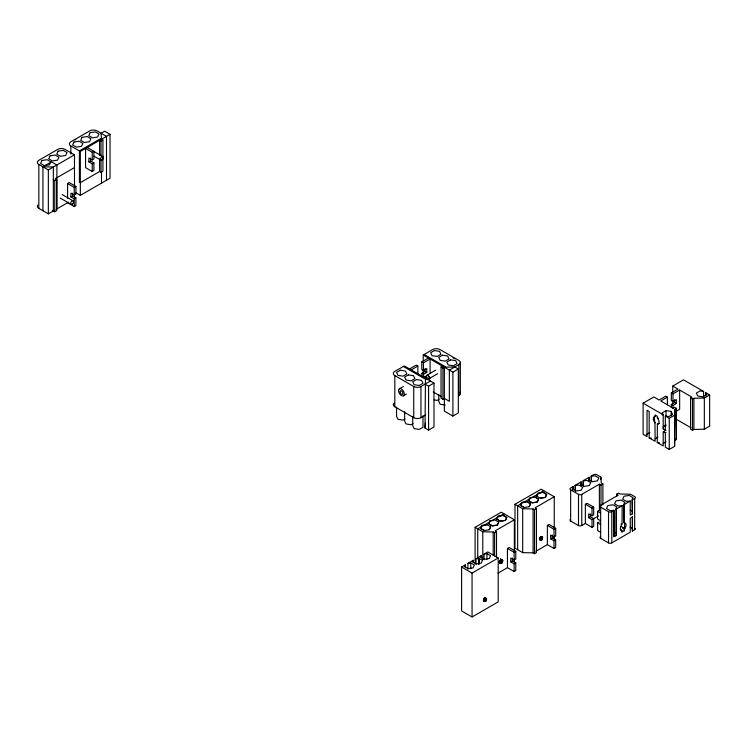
<?xml version="1.0" encoding="UTF-8"?>
<svg xmlns="http://www.w3.org/2000/svg" width="747" height="747" viewBox="0 0 747 747"><rect width="100%" height="100%" fill="white"/><g stroke="black" fill="none" stroke-linecap="round" stroke-linejoin="round"><path stroke-width="1.12" d="M470.769 568.663L470.769 562.939L467.93 563.378L467.902 569.111M478.846 564.004L478.855 558.27L476.016 558.709L475.988 564.33M486.932 559.335L486.932 553.602L484.093 554.041L484.065 559.774M583.155 485.354L583.155 480.723L589.094 477.286L589.476 480.751M583.528 486.727L583.155 480.723M591.232 481.46L591.232 476.054L593.52 474.737A2.316 1.335 0 0 1 596.797 474.737L600.859 477.081L601.288 483.094L602.904 484.028L602.904 504.813M591.615 481.684L591.232 476.054M622.167 532.069L622.027 530.351A4.034 2.325 -60 0 1 620.383 528.316A4.034 2.325 -60 0 1 622.027 524.394L622.167 505.719L618.348 506.027L614.585 503.861L615.967 500.901L621.093 500.107L624.847 502.273L623.932 504.262L623.932 522.779L624.455 522.993A4.034 2.325 -60 0 1 626.089 525.029A4.034 2.325 -60 0 1 624.455 528.951L624.305 530.828L621.784 531.845M624.305 523.003L623.932 504.262M600.177 536.897A2.316 1.335 0 0 0 600.672 538.344L608.525 542.882A2.316 1.335 0 0 0 611.802 542.882L630.244 532.228L630.244 518.175L632.392 516.943L632.392 530.996L632.392 516.943M632.392 513.871L630.244 515.103L630.244 501.05L626.425 501.368L622.671 499.192L624.044 496.232L629.179 495.438L632.933 497.605L632.009 499.594L632.392 513.871L632.392 499.818L634.67 498.501A2.316 1.335 0 0 0 634.67 496.606L630.608 494.262L620.197 494.01L618.581 493.076L616.677 494.178L616.677 496.484M675.008 440.366L676.437 439.544L676.437 408.366L675.008 409.188L674.578 446.379L669.256 449.451L665.334 447.192L665.334 432.915L663.196 431.682L663.196 445.959L657.248 442.523L657.397 424.016A4.034 2.325 60 0 0 659.031 421.98A4.034 2.325 60 0 0 657.397 418.059L657.248 416.172L655.11 414.94L654.97 416.649A4.034 2.325 60 0 0 653.326 418.684A4.034 2.325 60 0 0 654.97 422.615L655.11 441.29L649.171 437.863L649.171 411.513L647.033 410.271L647.033 436.622L643.111 434.362L643.111 403.184L653.849 396.974L659.078 400L665.736 396.153L667.398 397.115L667.398 404.799M705.728 395.929L705.728 392.689L709.65 394.958L709.65 426.135L704.328 429.208L693.916 429.45L692.488 430.281L690.583 429.18L690.583 398.002L692.011 397.18L679.649 390.037L673 393.884L671.329 392.922L671.329 400.607L673 401.569L676.324 399.645L676.324 403.492L673 405.406L671.329 404.454L671.329 407.741M478.78 564.097L478.855 558.27L482.478 560.362L481.152 563.219L476.194 563.994L472.571 561.893L473.327 560.259L467.93 563.378M483.701 600.653C483.412 599.243 486.036 596.694 486.558 598.907C487.063 602.969 481.143 600.681 485.223 601.419M502.255 559.876C495.943 561.735 503.805 566.375 502.32 559.914M542.275 536.916C543.639 543.274 535.814 538.923 542.154 536.841M425.706 414.949L420.963 417.685A5.108 2.951 0 0 1 413.735 417.685L394.818 406.76L394.818 375.582A5.108 2.951 0 0 1 394.818 371.408L404.304 365.927L433.988 383.071L433.988 426.985L428.573 430.113L425.034 428.068L425.454 378.141M425.034 428.068L425.388 423.063M674.578 446.379L675.008 409.188M501.545 563.107L499.398 561.865L500.527 559.905M483.673 599.636L484.187 598.777L486.334 600.018M481.395 526.738L480.629 528.372L484.261 530.473M484.093 554.041L487.744 551.93L498.202 557.972L498.202 601.886L472.057 616.985L461.599 610.943L461.599 567.029L465.25 564.919L464.485 566.562L468.117 568.654L473.066 567.888L474.401 565.031L470.769 562.939M489.472 522.069L488.715 523.712L492.338 525.804L497.297 525.038L498.623 522.172M489.21 529.698L490.546 526.84M476.016 558.709L481.413 555.591L480.657 557.234L484.28 559.326L489.238 558.56L490.564 555.693L486.932 553.602M521.294 503.693L520.538 505.336L524.161 507.428M529.38 499.033L528.624 500.667L532.247 502.768L537.205 501.993L538.531 499.136L534.899 497.044L529.819 497.735L528.446 500.695L532.2 502.862L537.326 502.068L538.708 499.108L534.945 496.942M529.119 506.662L530.445 503.805L526.822 501.713L521.733 502.404L520.36 505.364L524.114 507.53L529.249 506.737L530.622 503.777L526.868 501.611L523.983 502.152M536.701 496.008L537.466 494.365M585.359 523.47L585.359 504.253L587.03 503.291L593.678 507.138L593.678 514.823L592.016 515.785L588.692 513.861L588.692 517.708L590.354 516.747L593.678 518.67L593.678 526.355L592.016 527.317L585.359 523.47L581.764 525.543A2.316 1.335 0 0 1 578.495 525.543L570.652 521.014L570.652 489.836A2.316 1.335 0 0 1 570.652 487.94L572.93 486.624L572.389 488.827L576.142 490.994L581.269 490.2L582.651 487.24L578.888 485.074L575.069 485.391L575.069 489.967M575.069 485.391L581.017 481.955L580.466 484.159L584.229 486.334L589.355 485.541L590.728 482.571L586.974 480.405L583.528 480.937M589.476 477.51L588.552 479.499L592.306 481.666L597.441 480.872L598.814 477.912L595.06 475.746L591.615 476.278M615.845 508.931L616.77 506.942L613.016 504.776L607.881 505.57L606.508 508.53L610.262 510.696L614.081 510.378L614.081 536.729L616.228 535.496L616.228 509.146L616.228 535.496M541.864 539.651C538.232 539.343 540.417 535.646 542.387 538.792M42.934 210.71L42.934 166.796L51.468 161.866L56.884 164.994L56.884 208.917M74.485 154.834L64.989 149.363A5.108 2.951 0 0 0 57.771 149.363L38.844 160.288A5.108 2.951 0 0 0 38.844 164.452L48.34 169.933L74.485 154.834L74.485 186.05M106.494 180.27L106.494 136.356L96.998 130.884A5.108 2.951 0 0 0 89.78 130.884L70.853 141.799A5.108 2.951 0 0 0 70.853 145.973L80.34 151.454L110.033 134.311L110.033 178.225L80.34 195.369L75.596 192.633M99.594 155.348L99.594 140.333L101.022 141.164L102.927 140.062L102.927 171.24L101.022 172.342L99.594 171.521L80.34 182.632L79.397 182.081L79.397 150.903L100.546 138.69L102.927 140.062M92.226 152.276L93.898 151.314L93.898 158.999L92.226 159.961L88.902 158.037L88.902 161.884L92.226 163.808L93.898 162.846L93.898 170.531L92.226 171.493L85.578 167.645L85.578 148.438L92.226 152.276L92.226 159.961M74.485 167.571L55.231 178.692L56.651 179.513L56.651 210.691L54.755 211.793L52.374 210.421M53.168 179.7L54.755 180.615L56.651 179.513M88.902 161.884L90.564 160.922L93.898 162.846M67.585 198.216L67.585 183.519L69.256 182.557L75.905 186.405L75.905 194.089L74.242 195.051L70.918 193.128L70.918 196.965L74.242 198.889L75.905 197.927L75.905 205.612L74.242 206.574L67.585 202.736M67.585 183.519L74.242 187.366L75.905 186.405M70.918 196.965L72.58 196.013L75.905 197.927M37.742 205.154A5.108 2.951 0 0 0 38.844 208.376L48.34 213.847L54.372 210.365M56.184 209.319L68.453 202.241M423.213 360.792L423.213 355.012L432.7 349.54A5.108 2.951 0 0 1 439.927 349.54L458.845 360.456A5.108 2.951 0 0 1 458.845 364.629L458.845 395.807A5.108 2.951 0 0 0 459.657 392.25M409.533 368.953L416.191 365.106L417.853 366.067L417.853 373.752M421.784 376.693L421.784 373.407L423.446 374.368L426.77 372.445L426.77 368.598L423.446 370.521L421.784 369.56L421.784 361.875L428.442 358.037M411.195 369.905L417.853 366.067M421.784 361.875L423.446 362.837L430.104 358.99L430.104 373.687M421.784 373.407L425.108 371.483L426.77 372.445M399.318 388.851L403.399 386.498M423.558 377.048L424.987 376.227L426.882 377.319L426.882 379.625M426.733 375.358L435.604 370.232M444.521 398.319L442.943 399.234L441.038 398.132L441.038 366.954L442.467 366.133M426.882 377.319L424.511 378.692L403.352 366.478M441.038 366.954L442.943 368.047L445.315 366.674L424.156 354.461M428.787 378.822L437.667 373.696M428.199 379.308L430.104 378.206M403.352 395.835A4.034 2.325 60 0 0 402.222 389.635A4.034 2.325 60 0 0 398.618 391.456A4.034 2.325 60 0 0 403.352 395.835L406.443 394.052M394.818 375.582L413.735 386.507A5.108 2.951 0 0 0 420.963 386.507L430.449 381.026M458.845 364.629L449.358 370.11L449.358 401.288L444.325 398.384M425.034 384.154L428.573 386.199L433.988 383.071M423.213 355.012L452.897 372.155L458.322 369.027L458.322 412.942L452.897 416.07L444.362 411.139L444.362 367.225L454.774 366.982L458.322 369.027M404.939 418.992L403.063 420.085L397.936 419.291L396.554 416.322L396.554 407.078M439.059 399.3L437.182 400.383L434.1 399.906M413.026 423.661L411.149 424.744L406.013 423.951L404.641 420.991L404.641 411.746M672.758 392.987L672.758 386.059L683.505 379.859L703.59 391.456L703.59 396.862M671.329 392.922L677.987 389.084L672.758 386.059M667.398 397.115L660.75 400.952L673.103 408.095L674.532 407.264L676.437 408.366M671.329 404.454L674.662 402.53L676.324 403.492M662.272 412.792L666.025 410.617L671.161 411.41L672.533 414.38L668.78 416.546L665.334 416.014L665.334 430.281L663.196 429.049L663.196 414.772L662.272 412.792L662.272 414.987M690.583 398.002L692.488 399.094L693.916 398.272L704.328 398.03L709.65 394.958M475.101 563.145L475.101 527.317L501.246 512.218L514.347 519.781L514.347 552.145M554.255 496.746L535.001 507.867L536.43 508.688L536.43 552.603L534.525 553.704L533.097 552.873L522.685 552.631L515 548.195L515 504.281L541.155 489.182L554.255 496.746L554.255 527.952M676.801 410.897L679.649 409.253L679.649 390.037M503.889 513.749L477.744 528.839L477.744 558.887M543.797 490.704L517.652 505.803L517.652 549.717M665.334 416.014L669.256 418.273L674.578 415.201M646.108 434.633L649.862 432.466M663.205 426.518L666.025 424.894M514.347 519.781L495.093 530.902L496.522 531.724L496.522 557.15M655.128 438.76L657.948 437.135M475.101 527.317L482.786 531.752L493.197 532.004L494.617 532.826L496.522 531.724M515 504.281L522.685 508.716L533.097 508.959L534.525 509.781L536.43 508.688M663.205 443.429L666.025 441.804M570.652 489.836L578.495 494.365A2.316 1.335 0 0 0 581.764 494.365L599.383 484.196L600.999 485.13L602.904 484.028M507.456 567.683L507.456 548.466L509.118 547.504L515.775 551.351L515.775 559.036L514.113 559.998L510.78 558.074L510.78 561.921L514.113 563.836L515.775 562.874L515.775 570.559L514.113 571.52L507.456 567.683L497.95 573.173M547.364 544.647L547.364 525.43L549.026 524.469L555.684 528.316L555.684 536.001L554.013 536.953L550.688 535.039L550.688 538.876L554.013 540.8L555.684 539.838L555.684 547.523L554.013 548.485L547.364 544.647L535.954 551.23M461.599 567.029L472.057 573.07L498.202 557.972M507.456 548.466L514.113 552.313L515.775 551.351M547.364 525.43L554.013 529.268L555.684 528.316M585.359 504.253L592.016 508.1L593.678 507.138M600.112 520.454L597.609 519.016L597.609 511.331L599.281 510.369M510.78 561.921L512.451 560.96L515.775 562.874M550.688 538.876L552.35 537.915L555.684 539.838M588.692 517.708L592.016 519.623L598.431 515.925M616.677 494.178L618.292 495.112L600.672 505.28A2.316 1.335 0 0 0 600.672 507.166L608.525 511.704A2.316 1.335 0 0 0 611.802 511.704L614.081 510.378M616.228 509.146L622.167 505.719M624.305 504.477L630.244 501.05M600.467 532.191L597.609 530.547L597.609 522.853L599.281 521.901M632.392 530.996L634.67 529.679A2.316 1.335 0 0 0 635.333 528.559M500.92 563.443L499.323 562.65M540.146 492.815L542.985 492.376L546.785 494.439L545.413 497.409L540.277 498.202L536.523 496.027L537.896 493.067L543.032 492.273L546.608 494.467L545.282 497.334L540.324 498.1M500.238 515.86L503.076 515.411L506.709 517.512L505.383 520.37L500.425 521.135L496.802 519.044M484.075 525.188L486.913 524.749M500.667 563.481L499.08 562.65M42.934 166.796L53.345 167.039L53.345 210.962M703.59 391.456L700.144 390.924L696.391 393.09L697.763 396.05L702.899 396.844L706.653 394.677L705.728 392.689M445.268 405.051L440.132 404.258L438.76 401.288L438.76 394.36M649.171 437.863L651.468 438.218M657.248 442.523L659.545 442.878M676.614 419.469L691.05 427.798M643.111 403.184L663.196 414.772M674.532 438.452L676.437 439.544M110.033 134.311L104.617 131.183L101.069 133.227L101.499 139.241M87.24 147.476L93.898 151.314M94.057 151.548L102.927 156.674M94.047 156.207L100.957 160.194M433.269 391.998L441.505 396.75M630.113 510.033L631.99 511.116M62.253 194.584L73.103 200.85M60.283 198.104L71.133 204.37M630.113 527.158L631.99 528.25M597.609 511.331L600.467 512.974M621.093 526.458L624.847 528.624M624.305 529.109L624.305 530.828M613.95 531.668L615.827 532.751M597.609 522.853L600.112 524.301M614.081 536.729L613.707 510.164M541.127 536.57L542.583 537.485M541.164 536.757L542.602 537.784L540.454 536.542M540.454 536.645L542.593 537.989M540.436 536.86L542.583 538.101M540.417 536.972L542.537 538.326M540.361 537.205L542.509 538.447M540.324 537.317L542.471 538.559M542.331 538.904L540.184 537.663L542.275 539.017M540.072 537.887L542.219 539.129M539.941 538.111L542.154 539.241M539.866 538.213L542.023 539.455M539.792 538.316L541.948 539.558M539.558 538.596L541.79 539.745M539.474 538.671L541.622 539.913L539.39 538.755M539.922 539.306L541.36 540.137M539.745 539.427L541.267 540.193M539.567 539.511L541.089 540.296M539.39 539.577L540.912 540.38M500.527 558.98L502.6 560.269M500.509 559.195L502.675 560.521M500.527 559.288L502.694 560.623M500.546 559.475L502.703 560.82M500.546 559.68L502.703 560.922M500.546 559.792L502.675 561.146M500.509 560.017L502.656 561.258M500.481 560.129L502.6 561.483M500.415 560.362L502.563 561.595M500.378 560.474L502.526 561.716M500.331 560.586L502.479 561.828M500.285 560.708L502.376 562.061M500.163 560.932L502.32 562.174M500.107 561.044L502.255 562.276M500.032 561.146L502.189 562.388M499.892 561.352L502.115 562.491M499.818 561.445L501.965 562.687M499.734 561.539L501.881 562.78M499.566 561.716L501.797 562.874M499.482 561.791L501.629 563.033M499.22 561.996L501.452 563.173M499.033 562.099L501.274 563.294M499.575 562.584L501.097 563.378M485.083 597.796L486.53 598.711M485.111 597.983L486.558 598.907M484.401 597.871L486.558 599.113M484.401 597.983L486.549 599.215M484.383 598.086L486.512 599.439M484.336 598.319L486.484 599.552M484.308 598.431L486.456 599.673M484.271 598.543L486.381 599.906M484.14 598.889L486.288 600.13M484.084 599.001L486.232 600.243M483.963 599.225L486.176 600.355M483.888 599.337L486.045 600.579M483.823 599.439L485.97 600.681M483.748 599.542L485.895 600.784M483.589 599.729L485.821 600.877M483.505 599.822L485.653 601.055M483.421 599.897L485.569 601.139M483.337 599.981L485.485 601.223M483.879 600.532L485.307 601.363M483.524 600.737L485.046 601.522M483.346 600.803L484.868 601.606M481.413 555.591L481.423 557.869M473.327 560.259L473.346 562.491M465.25 564.919L465.26 567.206M704.328 398.03L704.328 429.208M693.916 398.272L693.916 429.45M692.488 399.094L692.488 430.281M674.662 399.645L674.662 402.53M673 393.884L673 401.569M673 405.406L673 408.702M672.758 401.074L672.758 403.38M671.161 411.41L671.161 415.808M669.256 418.273L669.256 449.451M666.025 410.617L666.025 416.107M634.67 498.501L634.67 529.679M611.802 511.704L611.802 542.882M608.525 511.704L608.525 542.882M600.999 485.13L600.999 505.915M600.859 477.081L600.859 479.397M600.672 507.166L600.672 538.344M599.383 484.196L599.383 510.752M592.016 508.1L592.016 515.785M592.016 519.623L592.016 527.317M590.354 513.861L590.354 516.747M589.094 477.286L589.094 480.536M581.764 494.365L581.764 525.543M581.39 482.179L581.39 485.653M581.017 481.955L581.017 485.429M578.495 494.365L578.495 525.543M575.451 485.606L575.451 491.33M573.313 486.839L573.313 489.136M572.93 486.624L572.93 490.06M554.255 536.038L554.255 539.511M554.013 529.268L554.013 536.953M554.013 540.8L554.013 548.485M552.35 535.039L552.35 537.915M534.525 509.781L534.525 553.704M533.097 508.959L533.097 552.873M522.685 508.716L522.685 552.631M514.347 559.083L514.347 562.547M514.113 552.313L514.113 559.998M514.113 563.836L514.113 571.52M512.451 558.074L512.451 560.96M494.617 532.826L494.617 555.936M493.197 532.004L493.197 555.114M482.786 531.752L482.786 559.484M472.057 573.07L472.057 616.985M460.339 362.547L460.339 393.725M452.897 372.155L452.897 416.07M442.943 368.047L442.943 399.234M428.573 386.199L428.573 430.113M425.108 368.598L425.108 371.483M423.446 362.837L423.446 370.521M423.446 374.368L423.446 376.563M423.213 370.026L423.213 373.491M422.979 415.687L422.979 427.247L419.226 429.413L414.099 428.619L412.717 425.659L412.717 416.415M420.963 386.507L420.963 417.685M413.735 386.507L413.735 417.685M101.499 171.595L101.499 183.155M101.022 141.164L101.022 156.17M101.022 159.634L101.022 172.342M99.594 158.812L99.594 171.521M92.226 163.808L92.226 171.493M90.564 158.037L90.564 160.922M80.34 151.454L80.34 195.369M74.485 194.127L74.485 197.6M74.242 187.366L74.242 195.051M74.242 198.889L74.242 206.574M72.58 193.128L72.58 196.013M70.853 145.973L70.853 154.069M54.755 180.615L54.755 211.793M48.34 169.933L48.34 213.847M38.844 164.452L38.844 208.376M659.358 423.316A4.099 3.24 24.9 0 1 657.313 424.175M657.313 417.741A4.099 3.24 24.9 0 1 658.565 418.46M655.1 422.905A4.099 0.868 81.2 0 1 654.325 418.031A4.099 0.868 81.2 0 1 655.1 416.462M666.016 430.347A4.165 2.409 0 0 1 663.224 428.096A4.165 2.409 0 0 1 665.951 425.818M666.016 432.541A4.165 2.409 0 0 1 663.691 431.383M570.652 521.014A2.316 1.335 0 0 1 570.278 519.398M623.941 522.583A4.099 0.868 -81.2 0 1 624.707 524.151A4.099 0.868 -81.2 0 1 623.941 529.016M621.728 530.295A4.099 3.24 -24.9 0 1 620.253 529.856M620.953 524.245A4.099 3.24 -24.9 0 1 621.728 523.862M615.369 535.599A4.165 2.409 0 0 1 615.108 535.86M614.37 532.704A4.165 2.409 0 0 1 614.912 533.031M622.643 528.138A4.165 2.409 0 0 1 623.147 528.484M453.009 358.037A4.034 2.325 60 0 1 453.849 358.177M454.568 358.532A4.034 2.325 60 0 1 455.091 358.933M427.237 375.358A2.017 1.167 60 0 1 429.385 377.254A2.017 1.167 60 0 1 428.367 378.944M426.677 376.068A2.017 1.167 60 0 1 426.92 375.545M426.341 376.152A2.017 1.167 60 0 1 428.535 376.161A2.017 1.167 60 0 1 428.433 378.934M74.961 139.997A4.034 2.325 -60 0 1 75.849 139.521M394.818 406.76A5.108 2.951 0 0 1 394.005 403.203M478.855 558.27L478.79 564.004L478.855 558.27M41.963 160.493L40.59 163.453L44.344 165.619L49.479 164.826L50.852 161.866L47.098 159.699L41.963 160.493M50.049 155.824L48.676 158.784L52.43 160.96L57.556 160.166L58.929 157.197L55.175 155.031L50.049 155.824M58.126 151.155L56.753 154.125L60.507 156.291L65.643 155.497L67.015 152.537L63.262 150.362L58.126 151.155M73.972 142.014L72.599 144.974L76.353 147.14L81.488 146.347L82.861 143.387L79.107 141.22L73.972 142.014M82.058 137.345L80.685 140.305L84.439 142.472L89.565 141.678L90.938 138.718L87.184 136.552L82.058 137.345M90.135 132.677L88.762 135.646L92.516 137.812L97.652 137.018L99.024 134.058L95.271 131.883L90.135 132.677M481.834 525.44L480.461 528.4L484.215 530.566L489.341 529.772L490.714 526.812L486.96 524.646L481.834 525.44M489.911 520.771L488.538 523.731L492.292 525.907L497.427 525.113L498.8 522.153L495.046 519.977L489.911 520.771M497.997 516.112L496.624 519.072L500.378 521.238L505.504 520.444L506.886 517.484L503.123 515.318L497.997 516.112M400.317 370.241L396.554 372.408L397.936 375.368L403.063 376.161L406.816 373.995L405.444 371.035L400.317 370.241M434.437 350.539L430.674 352.715L432.055 355.675L437.182 356.468L440.935 354.302L439.563 351.333L434.437 350.539M408.394 374.91L404.641 377.076L406.013 380.036L411.149 380.83L414.902 378.664L413.53 375.704L408.394 374.91M442.513 355.208L438.76 357.374L440.132 360.334L445.268 361.128L449.022 358.962L447.649 356.002L442.513 355.208M416.481 379.569L412.717 381.745L414.099 384.705L419.226 385.499L422.979 383.332L421.607 380.363L416.481 379.569M450.6 359.877L446.837 362.043L448.219 365.003L453.345 365.797L457.099 363.63L455.726 360.67L450.6 359.877M400.075 392.138A2.017 1.167 60 0 0 402.446 394.304A2.017 1.167 60 0 0 401.858 391.195A2.017 1.167 60 0 0 400.075 392.138M102.255 159.858A2.017 1.167 -60 0 0 102.993 156.711A2.017 1.167 -60 0 0 100.584 158.728A2.017 1.167 -60 0 0 102.255 159.858M72.431 204.034A2.017 1.167 -60 0 0 73.169 200.887A2.017 1.167 -60 0 0 70.76 202.904A2.017 1.167 -60 0 0 72.431 204.034"/></g></svg>
